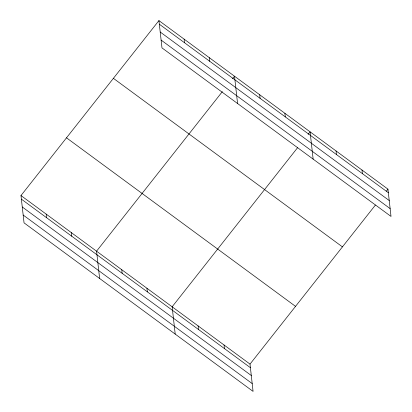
<?xml version="1.0" encoding="UTF-8"?>
<svg xmlns="http://www.w3.org/2000/svg" width="412" height="412" viewBox="0 0 412 412"><rect width="100%" height="100%" fill="white"/><g stroke="black" fill="none" stroke-linecap="round" stroke-linejoin="round"><path stroke-width="0.62" d="M375.399 205.068L250.012 364.1L253.076 391.4L24.045 222.861L20.981 195.561L158.924 20.6L387.955 189.139L391.019 216.439L161.988 47.9L158.924 20.6M222.341 91.649L96.562 251.181L99.622 278.476M232.543 78.707L234.505 76.22L237.57 103.515M297.526 147.764L172.144 306.796L175.203 334.096M308.125 134.322L310.087 131.835L313.146 159.135M386.389 191.132L387.955 189.139M159.326 24.195L388.362 192.734M160.206 32.018L389.237 200.556M161.107 40.077L390.143 208.616M113.403 78.337L342.434 246.876M66.502 137.824L295.533 306.363M20.981 195.561L250.012 364.1M21.383 199.156L250.419 367.695M22.263 206.978L251.294 375.517M23.165 215.038L252.201 383.577M361.999 170.038L362.406 173.632M336.043 150.936L336.444 154.531M284.893 113.295L285.295 116.89M259.699 94.76L260.101 98.35M209.311 57.68L209.713 61.275M224.056 344.998L224.458 348.593M184.118 39.14L184.519 42.735M198.1 325.897L198.502 329.492M146.95 288.261L147.352 291.851M121.756 269.721L122.158 273.316M71.369 232.641L71.77 236.236M46.175 214.101L46.577 217.696"/></g></svg>
